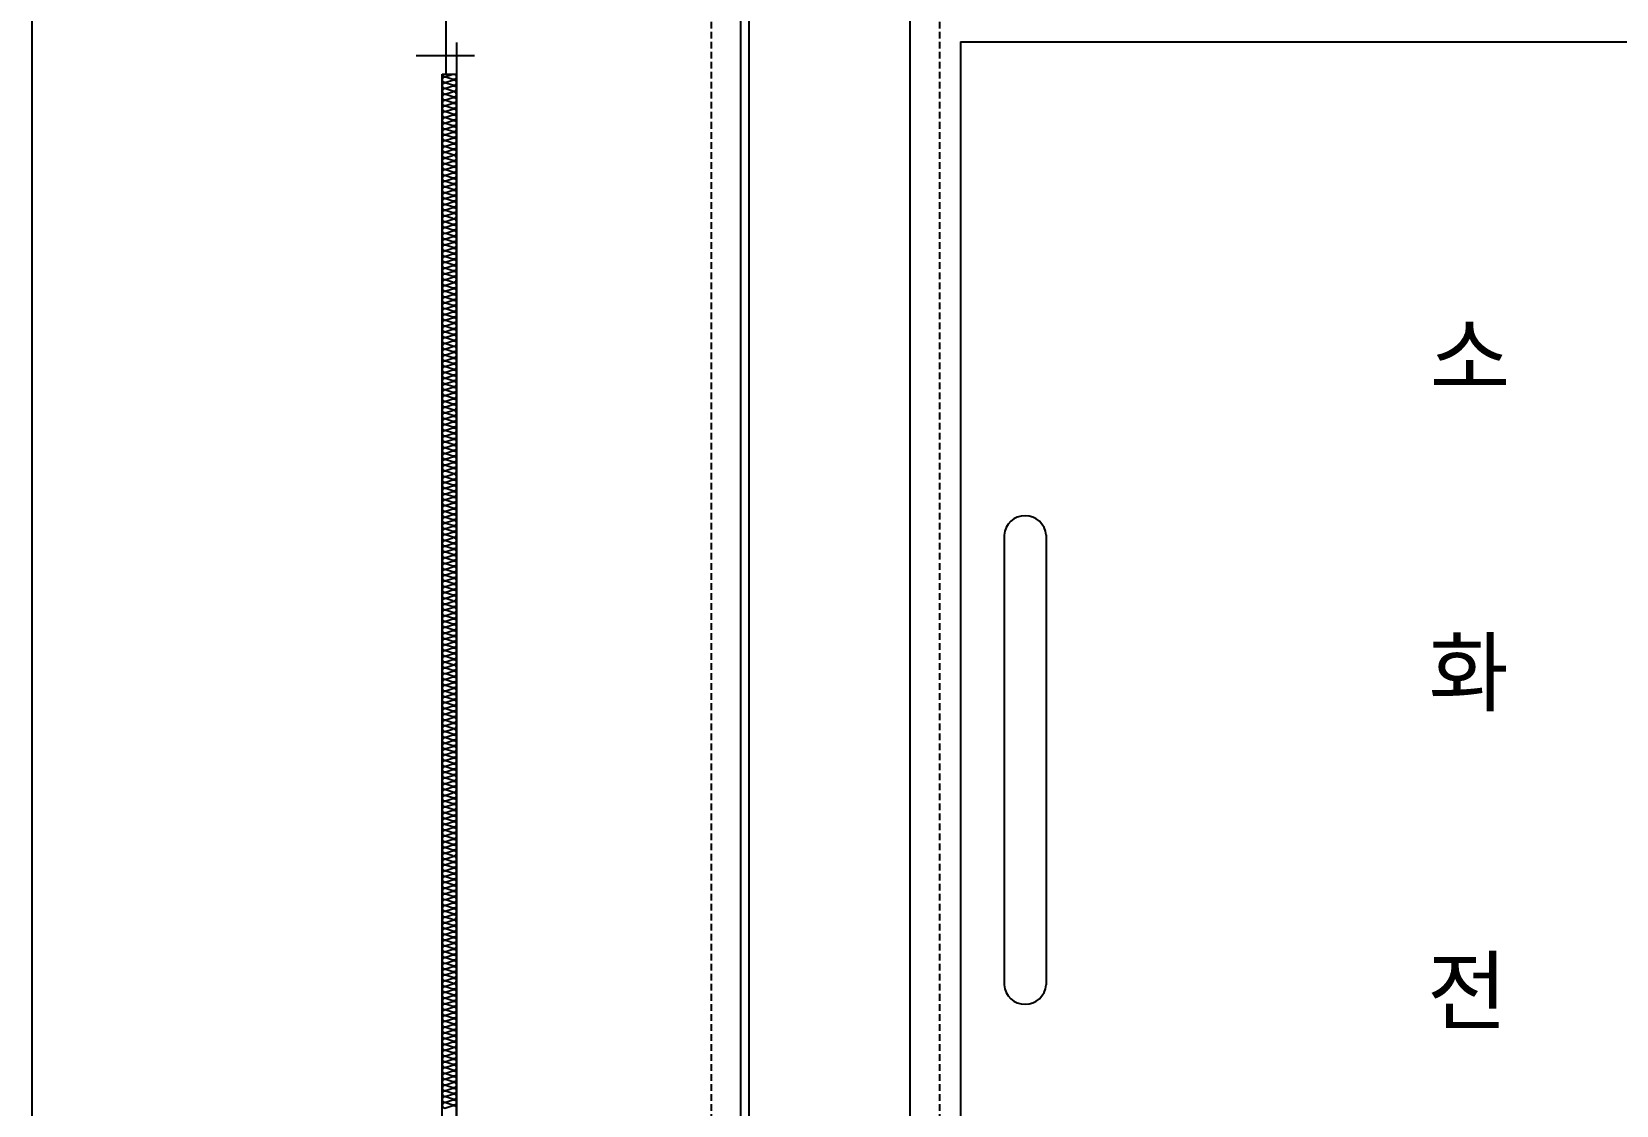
# Model space of a CAD drawing. Header units: millimetres. Extents: x 0 to 42050, y 0 to 29700.
# Drawn here: x 6389 to 9354, y 18216 to 20224 of the extents above; entities that cross this region are included whole.
import ezdxf

# ---------------------------------------------------------------- set-up
doc = ezdxf.new("R2010")
doc.units = ezdxf.units.MM
doc.header["$LTSCALE"] = 50
doc.linetypes.add('HIDDEN', pattern=[0.375, 0.25, -0.125])
for name, color, linetype in [('arch', 8, 'Continuous'), ('FONT', 3, 'Continuous'), ('FORM', 4, 'Continuous'), ('PIPE', 3, 'Continuous'), ('PV-451', 7, 'Continuous')]:
    doc.layers.add(name, color=color, linetype=linetype)
doc.styles.add('돋움', font='')
doc.styles.get('돋움').set_extended_font_data('Dotum')

msp = doc.modelspace()

# ---------------------------------------------------------------- linework, layer by layer
at = {"layer": 'arch', "color": 9}
for p, q in [((7157, 17404.6), (7157, 20145.1)), ((7157, 20145.1), (7183.8, 20145.1)), ((7183.8, 17404.6), (7183.8, 20145.1)), ((7176.8, 20113.2), (7164.1, 20117.5)), ((7164.1, 20107.9), (7176.8, 20112.1)), ((7176.8, 19993.9), (7164.1, 19998.3)), ((7164.1, 19988.7), (7176.8, 19992.8)), ((7176.8, 19874.7), (7164.1, 19879)), ((7164.1, 19869.4), (7176.8, 19873.6)), ((7176.8, 19755.5), (7164.1, 19759.8)), ((7164.1, 19750.2), (7176.8, 19754.3)), ((7176.8, 19636.2), (7164.1, 19640.5)), ((7164.1, 19630.9), (7176.8, 19635.1)), ((7176.8, 19517), (7164.1, 19521.3)), ((7164.1, 19511.7), (7176.8, 19515.9)), ((7176.8, 19397.7), (7164.1, 19402)), ((7164.1, 19392.4), (7176.8, 19396.6)), ((7176.8, 19278.6), (7164.1, 19282.9)), ((7164.1, 19273.3), (7176.8, 19277.5)), ((7176.8, 19159.4), (7164.1, 19163.7)), ((7164.1, 19154.1), (7176.8, 19158.3)), ((7176.8, 19040.1), (7164.1, 19044.4)), ((7164.1, 19034.8), (7176.8, 19039)), ((7176.8, 18920.9), (7164.1, 18925.2)), ((7164.1, 18915.6), (7176.8, 18919.8)), ((7176.8, 18801.6), (7164.1, 18806)), ((7164.1, 18796.4), (7176.8, 18800.5)), ((7176.8, 18682.4), (7164.1, 18686.7)), ((7164.1, 18677.1), (7176.8, 18681.3)), ((7176.8, 18563.2), (7164.1, 18567.5)), ((7164.1, 18557.9), (7176.8, 18562)), ((7183.9, 18402.9), (7183.9, 18536.3)), ((7176.8, 18444.1), (7164.1, 18448.4)), ((7164.1, 18438.8), (7176.8, 18442.9)), ((7176.8, 18324.8), (7164.1, 18329.1)), ((7164.1, 18319.5), (7176.8, 18323.7))]:
    msp.add_line(p, q, dxfattribs=at)
for points in [[(7157.1, 20145.1, 0.504787), (7164.1, 20140.4), (7176.8, 20144.6, -0.508889), (7183.8, 20139.8)], [(7183.8, 20139.8, -0.504303), (7176.8, 20134.9), (7164.1, 20139.2, 0.508889), (7157.1, 20134.4, 0.508889), (7164.1, 20129.6), (7176.8, 20133.8, -0.508889), (7183.8, 20129)], [(7183.8, 20129, -0.504303), (7176.8, 20124), (7164.1, 20128.3, 0.508889), (7157.1, 20123.5, 0.508889), (7164.1, 20118.7), (7176.8, 20122.9, -0.508889), (7183.8, 20118.1)], [(7183.8, 20107.3, -0.504303), (7176.8, 20102.3), (7164.1, 20106.7, 0.508889), (7157.1, 20101.9, 0.508889), (7164.1, 20097.1), (7176.8, 20101.2, -0.508889), (7183.8, 20096.4)], [(7183.8, 20096.4, -0.504303), (7176.8, 20091.5), (7164.1, 20095.8, 0.508889), (7157.1, 20091, 0.508889), (7164.1, 20086.2), (7176.8, 20090.4, -0.508889), (7183.8, 20085.6)], [(7183.8, 20085.6, -0.504303), (7176.8, 20080.7), (7164.1, 20085, 0.500408), (7157.1, 20080.3, 0.500408)], [(7157.1, 20080.3, 0.00676), (7157.1, 20080.2, 0.508889), (7164.1, 20075.4), (7176.8, 20079.6, -0.508889), (7183.8, 20074.8)], [(7183.8, 20074.8, -0.504303), (7176.8, 20069.8), (7164.1, 20074.1, 0.508889), (7157.1, 20069.3, 0.508889), (7164.1, 20064.5), (7176.8, 20068.7, -0.508889), (7183.8, 20063.9)], [(7183.8, 20063.9, -0.504303), (7176.8, 20059), (7164.1, 20063.3, 0.508889), (7157.1, 20058.5, 0.508889), (7164.1, 20053.7), (7176.8, 20057.9, -0.508889), (7183.8, 20053.1)], [(7183.8, 20053.1, -0.504303), (7176.8, 20048.1), (7164.1, 20052.5, 0.508889), (7157.1, 20047.7, 0.508889), (7164.1, 20042.9), (7176.8, 20047, -0.508889), (7183.8, 20042.2)], [(7183.8, 20042.2, -0.504303), (7176.8, 20037.3), (7164.1, 20041.6, 0.508889), (7157.1, 20036.8, 0.508889), (7164.1, 20032), (7176.8, 20036.2, -0.508889), (7183.8, 20031.4)], [(7183.8, 20031.4, -0.504303), (7176.8, 20026.5), (7164.1, 20030.8, 0.508889), (7157.1, 20026, 0.508889), (7164.1, 20021.2), (7176.8, 20025.4, -0.508889), (7183.8, 20020.6)], [(7183.8, 20020.6, -0.504303), (7176.8, 20015.6), (7164.1, 20019.9, 0.508889), (7157.1, 20015.1, 0.508889), (7164.1, 20010.3), (7176.8, 20014.5, -0.508889), (7183.8, 20009.7)], [(7183.8, 20009.7, -0.504303), (7176.8, 20004.8), (7164.1, 20009.1, 0.508889), (7157.1, 20004.3, 0.508889), (7164.1, 19999.5), (7176.8, 20003.7, -0.508889), (7183.8, 19998.9)], [(7183.8, 19988, -0.504303), (7176.8, 19983.1), (7164.1, 19987.4, 0.508889), (7157.1, 19982.6, 0.508889), (7164.1, 19977.8), (7176.8, 19982, -0.508889), (7183.8, 19977.2)], [(7183.8, 19977.2, -0.504303), (7176.8, 19972.3), (7164.1, 19976.6, 0.508889), (7157.1, 19971.8, 0.508889), (7164.1, 19967), (7176.8, 19971.1, -0.508889), (7183.8, 19966.4)], [(7183.8, 19966.4, -0.504303), (7176.8, 19961.4), (7164.1, 19965.7, 0.500408), (7157.1, 19961.1, 0.500408)], [(7157.1, 19961.1, 0.00676), (7157.1, 19960.9, 0.508889), (7164.1, 19956.1), (7176.8, 19960.3, -0.508889), (7183.8, 19955.5)], [(7183.8, 19955.5, -0.504303), (7176.8, 19950.6), (7164.1, 19954.9, 0.508889), (7157.1, 19950.1, 0.508889), (7164.1, 19945.3), (7176.8, 19949.5, -0.508889), (7183.8, 19944.7)], [(7183.8, 19944.7, -0.504303), (7176.8, 19939.7), (7164.1, 19944, 0.508889), (7157.1, 19939.3, 0.508889), (7164.1, 19934.5), (7176.8, 19938.6, -0.508889), (7183.8, 19933.8)], [(7183.8, 19933.8, -0.504303), (7176.8, 19928.9), (7164.1, 19933.2, 0.508889), (7157.1, 19928.4, 0.508889), (7164.1, 19923.6), (7176.8, 19927.8, -0.508889), (7183.8, 19923)], [(7183.8, 19923, -0.504303), (7176.8, 19918.1), (7164.1, 19922.4, 0.508889), (7157.1, 19917.6, 0.508889), (7164.1, 19912.8), (7176.8, 19916.9, -0.508889), (7183.8, 19912.1)], [(7183.8, 19912.1, -0.504303), (7176.8, 19907.2), (7164.1, 19911.5, 0.508889), (7157.1, 19906.7, 0.508889), (7164.1, 19901.9), (7176.8, 19906.1, -0.508889), (7183.8, 19901.3)], [(7183.8, 19901.3, -0.504303), (7176.8, 19896.4), (7164.1, 19900.7, 0.508889), (7157.1, 19895.9, 0.508889), (7164.1, 19891.1), (7176.8, 19895.3, -0.508889), (7183.8, 19890.5)], [(7183.8, 19890.5, -0.504303), (7176.8, 19885.5), (7164.1, 19889.8, 0.508889), (7157.1, 19885, 0.508889), (7164.1, 19880.3), (7176.8, 19884.4, -0.508889), (7183.8, 19879.6)], [(7183.8, 19868.8, -0.504303), (7176.8, 19863.9), (7164.1, 19868.2, 0.508889), (7157.1, 19863.4, 0.508889), (7164.1, 19858.6), (7176.8, 19862.7, -0.508889), (7183.8, 19857.9)], [(7183.8, 19857.9, -0.504303), (7176.8, 19853), (7164.1, 19857.3, 0.508889), (7157.1, 19852.5, 0.508889), (7164.1, 19847.7), (7176.8, 19851.9, -0.508889), (7183.8, 19847.1)], [(7183.8, 19847.1, -0.504303), (7176.8, 19842.2), (7164.1, 19846.5, 0.500408), (7157.1, 19841.8, 0.500408)], [(7157.1, 19841.8, 0.00676), (7157.1, 19841.7, 0.508889), (7164.1, 19836.9), (7176.8, 19841.1, -0.508889), (7183.8, 19836.3)], [(7183.8, 19836.3, -0.504303), (7176.8, 19831.3), (7164.1, 19835.6, 0.508889), (7157.1, 19830.8, 0.508889), (7164.1, 19826.1), (7176.8, 19830.2, -0.508889), (7183.8, 19825.4)], [(7183.8, 19825.4, -0.504303), (7176.8, 19820.5), (7164.1, 19824.8, 0.508889), (7157.1, 19820, 0.508889), (7164.1, 19815.2), (7176.8, 19819.4, -0.508889), (7183.8, 19814.6)], [(7183.8, 19814.6, -0.504303), (7176.8, 19809.7), (7164.1, 19814, 0.508889), (7157.1, 19809.2, 0.508889), (7164.1, 19804.4), (7176.8, 19808.5, -0.508889), (7183.8, 19803.7)], [(7183.8, 19803.7, -0.504303), (7176.8, 19798.8), (7164.1, 19803.1, 0.508889), (7157.1, 19798.3, 0.508889), (7164.1, 19793.5), (7176.8, 19797.7, -0.508889), (7183.8, 19792.9)], [(7183.8, 19792.9, -0.504303), (7176.8, 19788), (7164.1, 19792.3, 0.508889), (7157.1, 19787.5, 0.508889), (7164.1, 19782.7), (7176.8, 19786.9, -0.508889), (7183.8, 19782.1)], [(7183.8, 19782.1, -0.504303), (7176.8, 19777.1), (7164.1, 19781.4, 0.508889), (7157.1, 19776.6, 0.508889), (7164.1, 19771.8), (7176.8, 19776, -0.508889), (7183.8, 19771.2)], [(7183.8, 19771.2, -0.504303), (7176.8, 19766.3), (7164.1, 19770.6, 0.508889), (7157.1, 19765.8, 0.508889), (7164.1, 19761), (7176.8, 19765.2, -0.508889), (7183.8, 19760.4)], [(7183.8, 19749.5, -0.504303), (7176.8, 19744.6), (7164.1, 19748.9, 0.508889), (7157.1, 19744.1, 0.508889), (7164.1, 19739.3), (7176.8, 19743.5, -0.508889), (7183.8, 19738.7)], [(7183.8, 19738.7, -0.504303), (7176.8, 19733.8), (7164.1, 19738.1, 0.508889), (7157.1, 19733.3, 0.508889), (7164.1, 19728.5), (7176.8, 19732.7, -0.508889), (7183.8, 19727.9)], [(7183.8, 19727.9, -0.504303), (7176.8, 19722.9), (7164.1, 19727.2, 0.500408), (7157.1, 19722.6, 0.500408)], [(7157.1, 19722.6, 0.00676), (7157.1, 19722.4, 0.508889), (7164.1, 19717.6), (7176.8, 19721.8, -0.508889), (7183.8, 19717)], [(7183.8, 19717, -0.504303), (7176.8, 19712.1), (7164.1, 19716.4, 0.508889), (7157.1, 19711.6, 0.508889), (7164.1, 19706.8), (7176.8, 19711, -0.508889), (7183.8, 19706.2)], [(7183.8, 19706.2, -0.504303), (7176.8, 19701.3), (7164.1, 19705.6, 0.508889), (7157.1, 19700.8, 0.508889), (7164.1, 19696), (7176.8, 19700.1, -0.508889), (7183.8, 19695.3)], [(7183.8, 19695.3, -0.504303), (7176.8, 19690.4), (7164.1, 19694.7, 0.508889), (7157.1, 19689.9, 0.508889), (7164.1, 19685.1), (7176.8, 19689.3, -0.508889), (7183.8, 19684.5)], [(7183.8, 19684.5, -0.504303), (7176.8, 19679.6), (7164.1, 19683.9, 0.508889), (7157.1, 19679.1, 0.508889), (7164.1, 19674.3), (7176.8, 19678.5, -0.508889), (7183.8, 19673.7)], [(7183.8, 19673.7, -0.504303), (7176.8, 19668.7), (7164.1, 19673, 0.508889), (7157.1, 19668.2, 0.508889), (7164.1, 19663.4), (7176.8, 19667.6, -0.508889), (7183.8, 19662.8)], [(7183.8, 19662.8, -0.504303), (7176.8, 19657.9), (7164.1, 19662.2, 0.508889), (7157.1, 19657.4, 0.508889), (7164.1, 19652.6), (7176.8, 19656.8, -0.508889), (7183.8, 19652)], [(7183.8, 19652, -0.504303), (7176.8, 19647.1), (7164.1, 19651.4, 0.508889), (7157.1, 19646.6, 0.508889), (7164.1, 19641.8), (7176.8, 19645.9, -0.508889), (7183.8, 19641.1)], [(7183.8, 19630.3, -0.504303), (7176.8, 19625.4), (7164.1, 19629.7, 0.508889), (7157.1, 19624.9, 0.508889), (7164.1, 19620.1), (7176.8, 19624.3, -0.508889), (7183.8, 19619.5)], [(7183.8, 19619.5, -0.504303), (7176.8, 19614.5), (7164.1, 19618.8, 0.508889), (7157.1, 19614, 0.508889), (7164.1, 19609.2), (7176.8, 19613.4, -0.508889), (7183.8, 19608.6)], [(7183.8, 19608.6, -0.504303), (7176.8, 19603.7), (7164.1, 19608, 0.500408), (7157.1, 19603.3, 0.500408)], [(7157.1, 19603.3, 0.00676), (7157.1, 19603.2, 0.508889), (7164.1, 19598.4), (7176.8, 19602.6, -0.508889), (7183.8, 19597.8)], [(7183.8, 19597.8, -0.504303), (7176.8, 19592.8), (7164.1, 19597.2, 0.508889), (7157.1, 19592.4, 0.508889), (7164.1, 19587.6), (7176.8, 19591.7, -0.508889), (7183.8, 19586.9)], [(7183.8, 19586.9, -0.504303), (7176.8, 19582), (7164.1, 19586.3, 0.508889), (7157.1, 19581.5, 0.508889), (7164.1, 19576.7), (7176.8, 19580.9, -0.508889), (7183.8, 19576.1)], [(7183.8, 19576.1, -0.504303), (7176.8, 19571.2), (7164.1, 19575.5, 0.508889), (7157.1, 19570.7, 0.508889), (7164.1, 19565.9), (7176.8, 19570.1, -0.508889), (7183.8, 19565.3)], [(7183.8, 19565.3, -0.504303), (7176.8, 19560.3), (7164.1, 19564.6, 0.508889), (7157.1, 19559.8, 0.508889), (7164.1, 19555), (7176.8, 19559.2, -0.508889), (7183.8, 19554.4)], [(7183.8, 19554.4, -0.504303), (7176.8, 19549.5), (7164.1, 19553.8, 0.508889), (7157.1, 19549, 0.508889), (7164.1, 19544.2), (7176.8, 19548.4, -0.508889), (7183.8, 19543.6)], [(7183.8, 19543.6, -0.504303), (7176.8, 19538.6), (7164.1, 19543, 0.508889), (7157.1, 19538.2, 0.508889), (7164.1, 19533.4), (7176.8, 19537.5, -0.508889), (7183.8, 19532.7)], [(7183.8, 19532.7, -0.504303), (7176.8, 19527.8), (7164.1, 19532.1, 0.508889), (7157.1, 19527.3, 0.508889), (7164.1, 19522.5), (7176.8, 19526.7, -0.508889), (7183.8, 19521.9)], [(7183.8, 19511.1, -0.504303), (7176.8, 19506.1), (7164.1, 19510.4, 0.508889), (7157.1, 19505.6, 0.508889), (7164.1, 19500.8), (7176.8, 19505, -0.508889), (7183.8, 19500.2)], [(7183.8, 19500.2, -0.504303), (7176.8, 19495.3), (7164.1, 19499.6, 0.508889), (7157.1, 19494.8, 0.508889), (7164.1, 19490), (7176.8, 19494.2, -0.508889), (7183.8, 19489.4)], [(7183.8, 19489.4, -0.504303), (7176.8, 19484.4), (7164.1, 19488.8, 0.500408), (7157.1, 19484.1, 0.500408)], [(7157.1, 19484.1, 0.00676), (7157.1, 19484, 0.508889), (7164.1, 19479.2), (7176.8, 19483.3, -0.508889), (7183.8, 19478.5)], [(7183.8, 19478.5, -0.504303), (7176.8, 19473.6), (7164.1, 19477.9, 0.508889), (7157.1, 19473.1, 0.508889), (7164.1, 19468.3), (7176.8, 19472.5, -0.508889), (7183.8, 19467.7)], [(7183.8, 19467.7, -0.504303), (7176.8, 19462.8), (7164.1, 19467.1, 0.508889), (7157.1, 19462.3, 0.508889), (7164.1, 19457.5), (7176.8, 19461.7, -0.508889), (7183.8, 19456.9)], [(7183.8, 19456.9, -0.504303), (7176.8, 19451.9), (7164.1, 19456.2, 0.508889), (7157.1, 19451.4, 0.508889), (7164.1, 19446.6), (7176.8, 19450.8, -0.508889), (7183.8, 19446)], [(7183.8, 19446, -0.504303), (7176.8, 19441.1), (7164.1, 19445.4, 0.508889), (7157.1, 19440.6, 0.508889), (7164.1, 19435.8), (7176.8, 19440, -0.508889), (7183.8, 19435.2)], [(7183.8, 19435.2, -0.504303), (7176.8, 19430.2), (7164.1, 19434.6, 0.508889), (7157.1, 19429.8, 0.508889), (7164.1, 19425), (7176.8, 19429.1, -0.508889), (7183.8, 19424.3)], [(7183.8, 19424.3, -0.504303), (7176.8, 19419.4), (7164.1, 19423.7, 0.508889), (7157.1, 19418.9, 0.508889), (7164.1, 19414.1), (7176.8, 19418.3, -0.508889), (7183.8, 19413.5)], [(7183.8, 19413.5, -0.504303), (7176.8, 19408.6), (7164.1, 19412.9, 0.508889), (7157.1, 19408.1, 0.508889), (7164.1, 19403.3), (7176.8, 19407.5, -0.508889), (7183.8, 19402.7)], [(7183.8, 19391.8, -0.504303), (7176.8, 19386.9), (7164.1, 19391.2, 0.508889), (7157.1, 19386.4, 0.508889), (7164.1, 19381.6), (7176.8, 19385.8, -0.508889), (7183.8, 19381)], [(7183.8, 19381, -0.504303), (7176.8, 19376), (7164.1, 19380.4, 0.508889), (7157.1, 19375.6, 0.508889), (7164.1, 19370.8), (7176.8, 19374.9, -0.508889), (7183.8, 19370.1)], [(7183.8, 19370.1, -0.504303), (7176.8, 19365.2), (7164.1, 19369.5, 0.500408), (7157.1, 19364.9, 0.500408)], [(7157.2, 19365, 0.00676), (7157.1, 19364.9, 0.508889), (7164.1, 19360.1), (7176.8, 19364.2, -0.508889), (7183.8, 19359.4)], [(7183.8, 19359.4, -0.504303), (7176.8, 19354.5), (7164.1, 19358.8, 0.508889), (7157.1, 19354, 0.508889), (7164.1, 19349.2), (7176.8, 19353.4, -0.508889), (7183.8, 19348.6)], [(7183.8, 19348.6, -0.504303), (7176.8, 19343.7), (7164.1, 19348, 0.508889), (7157.1, 19343.2, 0.508889), (7164.1, 19338.4), (7176.8, 19342.6, -0.508889), (7183.8, 19337.8)], [(7183.8, 19337.8, -0.504303), (7176.8, 19332.8), (7164.1, 19337.1, 0.508889), (7157.1, 19332.3, 0.508889), (7164.1, 19327.5), (7176.8, 19331.7, -0.508889), (7183.8, 19326.9)], [(7183.8, 19326.9, -0.504303), (7176.8, 19322), (7164.1, 19326.3, 0.508889), (7157.1, 19321.5, 0.508889), (7164.1, 19316.7), (7176.8, 19320.9, -0.508889), (7183.8, 19316.1)], [(7183.8, 19316.1, -0.504303), (7176.8, 19311.1), (7164.1, 19315.5, 0.508889), (7157.1, 19310.7, 0.508889), (7164.1, 19305.9), (7176.8, 19310, -0.508889), (7183.8, 19305.2)], [(7183.8, 19305.2, -0.504303), (7176.8, 19300.3), (7164.1, 19304.6, 0.508889), (7157.1, 19299.8, 0.508889), (7164.1, 19295), (7176.8, 19299.2, -0.508889), (7183.8, 19294.4)], [(7183.8, 19294.4, -0.504303), (7176.8, 19289.5), (7164.1, 19293.8, 0.508889), (7157.1, 19289, 0.508889), (7164.1, 19284.2), (7176.8, 19288.3, -0.508889), (7183.8, 19283.6)], [(7183.8, 19272.7, -0.504303), (7176.8, 19267.8), (7164.1, 19272.1, 0.508889), (7157.1, 19267.3, 0.508889), (7164.1, 19262.5), (7176.8, 19266.7, -0.508889), (7183.8, 19261.9)], [(7183.8, 19261.9, -0.504303), (7176.8, 19256.9), (7164.1, 19261.2, 0.508889), (7157.1, 19256.5, 0.508889), (7164.1, 19251.7), (7176.8, 19255.8, -0.508889), (7183.8, 19251)], [(7157.2, 19245.8, 0.00676), (7157.1, 19245.6, 0.508889), (7164.1, 19240.8), (7176.8, 19245, -0.508889), (7183.8, 19240.2)], [(7183.8, 19251, -0.504303), (7176.8, 19246.1), (7164.1, 19250.4, 0.500408), (7157.2, 19245.8, 0.500408)], [(7183.8, 19240.2, -0.504303), (7176.8, 19235.3), (7164.1, 19239.6, 0.508889), (7157.1, 19234.8, 0.508889), (7164.1, 19230), (7176.8, 19234.1, -0.508889), (7183.8, 19229.4)], [(7183.8, 19229.4, -0.504303), (7176.8, 19224.4), (7164.1, 19228.7, 0.508889), (7157.1, 19223.9, 0.508889), (7164.1, 19219.1), (7176.8, 19223.3, -0.508889), (7183.8, 19218.5)], [(7183.8, 19218.5, -0.504303), (7176.8, 19213.6), (7164.1, 19217.9, 0.508889), (7157.1, 19213.1, 0.508889), (7164.1, 19208.3), (7176.8, 19212.5, -0.508889), (7183.8, 19207.7)], [(7183.8, 19207.7, -0.504303), (7176.8, 19202.7), (7164.1, 19207, 0.508889), (7157.1, 19202.3, 0.508889), (7164.1, 19197.5), (7176.8, 19201.6, -0.508889), (7183.8, 19196.8)], [(7183.8, 19196.8, -0.504303), (7176.8, 19191.9), (7164.1, 19196.2, 0.508889), (7157.1, 19191.4, 0.508889), (7164.1, 19186.6), (7176.8, 19190.8, -0.508889), (7183.8, 19186)], [(7183.8, 19186, -0.504303), (7176.8, 19181.1), (7164.1, 19185.4, 0.508889), (7157.1, 19180.6, 0.508889), (7164.1, 19175.8), (7176.8, 19179.9, -0.508889), (7183.8, 19175.1)], [(7183.8, 19175.1, -0.504303), (7176.8, 19170.2), (7164.1, 19174.5, 0.508889), (7157.1, 19169.7, 0.508889), (7164.1, 19164.9), (7176.8, 19169.1, -0.508889), (7183.8, 19164.3)], [(7183.8, 19153.5, -0.504303), (7176.8, 19148.5), (7164.1, 19152.8, 0.508889), (7157.1, 19148, 0.508889), (7164.1, 19143.3), (7176.8, 19147.4, -0.508889), (7183.8, 19142.6)], [(7183.8, 19142.6, -0.504303), (7176.8, 19137.7), (7164.1, 19142, 0.508889), (7157.1, 19137.2, 0.508889), (7164.1, 19132.4), (7176.8, 19136.6, -0.508889), (7183.8, 19131.8)], [(7157.2, 19126.5, 0.00676), (7157.1, 19126.4, 0.508889), (7164.1, 19121.6), (7176.8, 19125.7, -0.508889), (7183.8, 19120.9)], [(7183.8, 19131.8, -0.504303), (7176.8, 19126.9), (7164.1, 19131.2, 0.500408), (7157.2, 19126.5, 0.500408)], [(7183.8, 19120.9, -0.504303), (7176.8, 19116), (7164.1, 19120.3, 0.508889), (7157.1, 19115.5, 0.508889), (7164.1, 19110.7), (7176.8, 19114.9, -0.508889), (7183.8, 19110.1)], [(7183.8, 19110.1, -0.504303), (7176.8, 19105.2), (7164.1, 19109.5, 0.508889), (7157.1, 19104.7, 0.508889), (7164.1, 19099.9), (7176.8, 19104.1, -0.508889), (7183.8, 19099.3)], [(7183.8, 19099.3, -0.504303), (7176.8, 19094.3), (7164.1, 19098.6, 0.508889), (7157.1, 19093.8, 0.508889), (7164.1, 19089), (7176.8, 19093.2, -0.508889), (7183.8, 19088.4)], [(7183.8, 19088.4, -0.504303), (7176.8, 19083.5), (7164.1, 19087.8, 0.508889), (7157.1, 19083, 0.508889), (7164.1, 19078.2), (7176.8, 19082.4, -0.508889), (7183.8, 19077.6)], [(7183.8, 19077.6, -0.504303), (7176.8, 19072.7), (7164.1, 19077, 0.508889), (7157.1, 19072.2, 0.508889), (7164.1, 19067.4), (7176.8, 19071.5, -0.508889), (7183.8, 19066.7)], [(7183.8, 19066.7, -0.504303), (7176.8, 19061.8), (7164.1, 19066.1, 0.508889), (7157.1, 19061.3, 0.508889), (7164.1, 19056.5), (7176.8, 19060.7, -0.508889), (7183.8, 19055.9)], [(7183.8, 19055.9, -0.504303), (7176.8, 19051), (7164.1, 19055.3, 0.508889), (7157.1, 19050.5, 0.508889), (7164.1, 19045.7), (7176.8, 19049.9, -0.508889), (7183.8, 19045.1)], [(7183.8, 19034.2, -0.504303), (7176.8, 19029.3), (7164.1, 19033.6, 0.508889), (7157.1, 19028.8, 0.508889), (7164.1, 19024), (7176.8, 19028.2, -0.508889), (7183.8, 19023.4)], [(7183.8, 19023.4, -0.504303), (7176.8, 19018.5), (7164.1, 19022.8, 0.508889), (7157.1, 19018, 0.508889), (7164.1, 19013.2), (7176.8, 19017.3, -0.508889), (7183.8, 19012.5)], [(7157.2, 19007.3, 0.00676), (7157.1, 19007.1, 0.508889), (7164.1, 19002.3), (7176.8, 19006.5, -0.508889), (7183.8, 19001.7)], [(7183.8, 19012.5, -0.504303), (7176.8, 19007.6), (7164.1, 19011.9, 0.500408), (7157.2, 19007.3, 0.500408)], [(7183.8, 19001.7, -0.504303), (7176.8, 18996.8), (7164.1, 19001.1, 0.508889), (7157.1, 18996.3, 0.508889), (7164.1, 18991.5), (7176.8, 18995.7, -0.508889), (7183.8, 18990.9)], [(7183.8, 18990.9, -0.504303), (7176.8, 18985.9), (7164.1, 18990.2, 0.508889), (7157.1, 18985.4, 0.508889), (7164.1, 18980.6), (7176.8, 18984.8, -0.508889), (7183.8, 18980)], [(7183.8, 18980, -0.504303), (7176.8, 18975.1), (7164.1, 18979.4, 0.508889), (7157.1, 18974.6, 0.508889), (7164.1, 18969.8), (7176.8, 18974, -0.508889), (7183.8, 18969.2)], [(7183.8, 18969.2, -0.504303), (7176.8, 18964.3), (7164.1, 18968.6, 0.508889), (7157.1, 18963.8, 0.508889), (7164.1, 18959), (7176.8, 18963.1, -0.508889), (7183.8, 18958.3)], [(7183.8, 18958.3, -0.504303), (7176.8, 18953.4), (7164.1, 18957.7, 0.508889), (7157.1, 18952.9, 0.508889), (7164.1, 18948.1), (7176.8, 18952.3, -0.508889), (7183.8, 18947.5)], [(7183.8, 18947.5, -0.504303), (7176.8, 18942.6), (7164.1, 18946.9, 0.508889), (7157.1, 18942.1, 0.508889), (7164.1, 18937.3), (7176.8, 18941.5, -0.508889), (7183.8, 18936.7)], [(7183.8, 18936.7, -0.504303), (7176.8, 18931.7), (7164.1, 18936, 0.508889), (7157.1, 18931.2, 0.508889), (7164.1, 18926.4), (7176.8, 18930.6, -0.508889), (7183.8, 18925.8)], [(7183.8, 18915, -0.504303), (7176.8, 18910), (7164.1, 18914.4, 0.508889), (7157.1, 18909.6, 0.508889), (7164.1, 18904.8), (7176.8, 18908.9, -0.508889), (7183.8, 18904.1)], [(7183.8, 18904.1, -0.504303), (7176.8, 18899.2), (7164.1, 18903.5, 0.508889), (7157.1, 18898.7, 0.508889), (7164.1, 18893.9), (7176.8, 18898.1, -0.508889), (7183.8, 18893.3)], [(7157.2, 18888, 0.00676), (7157.1, 18887.9, 0.508889), (7164.1, 18883.1), (7176.8, 18887.3, -0.508889), (7183.8, 18882.5)], [(7183.8, 18893.3, -0.504303), (7176.8, 18888.4), (7164.1, 18892.7, 0.500408), (7157.2, 18888, 0.500408)], [(7183.8, 18882.5, -0.504303), (7176.8, 18877.5), (7164.1, 18881.8, 0.508889), (7157.1, 18877, 0.508889), (7164.1, 18872.2), (7176.8, 18876.4, -0.508889), (7183.8, 18871.6)], [(7183.8, 18871.6, -0.504303), (7176.8, 18866.7), (7164.1, 18871, 0.508889), (7157.1, 18866.2, 0.508889), (7164.1, 18861.4), (7176.8, 18865.6, -0.508889), (7183.8, 18860.8)], [(7183.8, 18860.8, -0.504303), (7176.8, 18855.8), (7164.1, 18860.2, 0.508889), (7157.1, 18855.4, 0.508889), (7164.1, 18850.6), (7176.8, 18854.7, -0.508889), (7183.8, 18849.9)], [(7183.8, 18849.9, -0.504303), (7176.8, 18845), (7164.1, 18849.3, 0.508889), (7157.1, 18844.5, 0.508889), (7164.1, 18839.7), (7176.8, 18843.9, -0.508889), (7183.8, 18839.1)], [(7183.8, 18839.1, -0.504303), (7176.8, 18834.2), (7164.1, 18838.5, 0.508889), (7157.1, 18833.7, 0.508889), (7164.1, 18828.9), (7176.8, 18833.1, -0.508889), (7183.8, 18828.3)], [(7183.8, 18828.3, -0.504303), (7176.8, 18823.3), (7164.1, 18827.6, 0.508889), (7157.1, 18822.8, 0.508889), (7164.1, 18818), (7176.8, 18822.2, -0.508889), (7183.8, 18817.4)], [(7183.8, 18817.4, -0.504303), (7176.8, 18812.5), (7164.1, 18816.8, 0.508889), (7157.1, 18812, 0.508889), (7164.1, 18807.2), (7176.8, 18811.4, -0.508889), (7183.8, 18806.6)], [(7183.8, 18795.7, -0.504303), (7176.8, 18790.8), (7164.1, 18795.1, 0.508889), (7157.1, 18790.3, 0.508889), (7164.1, 18785.5), (7176.8, 18789.7, -0.508889), (7183.8, 18784.9)], [(7183.8, 18784.9, -0.504303), (7176.8, 18780), (7164.1, 18784.3, 0.508889), (7157.1, 18779.5, 0.508889), (7164.1, 18774.7), (7176.8, 18778.9, -0.508889), (7183.8, 18774.1)], [(7157.2, 18768.8, 0.00676), (7157.1, 18768.6, 0.508889), (7164.1, 18763.8), (7176.8, 18768, -0.508889), (7183.8, 18763.2)], [(7183.8, 18774.1, -0.504303), (7176.8, 18769.1), (7164.1, 18773.4, 0.500408), (7157.2, 18768.8, 0.500408)], [(7183.8, 18763.2, -0.504303), (7176.8, 18758.3), (7164.1, 18762.6, 0.508889), (7157.1, 18757.8, 0.508889), (7164.1, 18753), (7176.8, 18757.2, -0.508889), (7183.8, 18752.4)], [(7183.8, 18752.4, -0.504303), (7176.8, 18747.4), (7164.1, 18751.8, 0.508889), (7157.1, 18747, 0.508889), (7164.1, 18742.2), (7176.8, 18746.3, -0.508889), (7183.8, 18741.5)], [(7183.8, 18741.5, -0.504303), (7176.8, 18736.6), (7164.1, 18740.9, 0.508889), (7157.1, 18736.1, 0.508889), (7164.1, 18731.3), (7176.8, 18735.5, -0.508889), (7183.8, 18730.7)], [(7183.8, 18730.7, -0.504303), (7176.8, 18725.8), (7164.1, 18730.1, 0.508889), (7157.1, 18725.3, 0.508889), (7164.1, 18720.5), (7176.8, 18724.7, -0.508889), (7183.8, 18719.9)], [(7183.8, 18719.9, -0.504303), (7176.8, 18714.9), (7164.1, 18719.2, 0.508889), (7157.1, 18714.4, 0.508889), (7164.1, 18709.6), (7176.8, 18713.8, -0.508889), (7183.8, 18709)], [(7183.8, 18709, -0.504303), (7176.8, 18704.1), (7164.1, 18708.4, 0.508889), (7157.1, 18703.6, 0.508889), (7164.1, 18698.8), (7176.8, 18703, -0.508889), (7183.8, 18698.2)], [(7183.8, 18698.2, -0.504303), (7176.8, 18693.2), (7164.1, 18697.6, 0.508889), (7157.1, 18692.8, 0.508889), (7164.1, 18688), (7176.8, 18692.1, -0.508889), (7183.8, 18687.3)], [(7183.8, 18676.5, -0.504303), (7176.8, 18671.6), (7164.1, 18675.9, 0.508889), (7157.1, 18671.1, 0.508889), (7164.1, 18666.3), (7176.8, 18670.5, -0.508889), (7183.8, 18665.7)], [(7183.8, 18665.7, -0.504303), (7176.8, 18660.7), (7164.1, 18665, 0.508889), (7157.1, 18660.2, 0.508889), (7164.1, 18655.4), (7176.8, 18659.6, -0.508889), (7183.8, 18654.8)], [(7183.8, 18654.8, -0.504303), (7176.8, 18649.9), (7164.1, 18654.2, 0.500408), (7157.2, 18649.5, 0.500408)], [(7157.2, 18649.5, 0.00676), (7157.1, 18649.4, 0.508889), (7164.1, 18644.6), (7176.8, 18648.8, -0.508889), (7183.8, 18644)], [(7183.8, 18644, -0.504303), (7176.8, 18639), (7164.1, 18643.4, 0.508889), (7157.1, 18638.6, 0.508889), (7164.1, 18633.8), (7176.8, 18637.9, -0.508889), (7183.8, 18633.1)], [(7183.8, 18633.1, -0.504303), (7176.8, 18628.2), (7164.1, 18632.5, 0.508889), (7157.1, 18627.7, 0.508889), (7164.1, 18622.9), (7176.8, 18627.1, -0.508889), (7183.8, 18622.3)], [(7183.8, 18622.3, -0.504303), (7176.8, 18617.4), (7164.1, 18621.7, 0.508889), (7157.1, 18616.9, 0.508889), (7164.1, 18612.1), (7176.8, 18616.2, -0.508889), (7183.8, 18611.5)], [(7183.8, 18611.5, -0.504303), (7176.8, 18606.5), (7164.1, 18610.8, 0.508889), (7157.1, 18606, 0.508889), (7164.1, 18601.2), (7176.8, 18605.4, -0.508889), (7183.8, 18600.6)], [(7183.8, 18600.6, -0.504303), (7176.8, 18595.7), (7164.1, 18600, 0.508889), (7157.1, 18595.2, 0.508889), (7164.1, 18590.4), (7176.8, 18594.6, -0.508889), (7183.8, 18589.8)], [(7183.8, 18589.8, -0.504303), (7176.8, 18584.8), (7164.1, 18589.1, 0.508889), (7157.1, 18584.4, 0.508889), (7164.1, 18579.6), (7176.8, 18583.7, -0.508889), (7183.8, 18578.9)], [(7183.8, 18578.9, -0.504303), (7176.8, 18574), (7164.1, 18578.3, 0.508889), (7157.1, 18573.5, 0.508889), (7164.1, 18568.7), (7176.8, 18572.9, -0.508889), (7183.8, 18568.1)], [(7183.8, 18557.3, -0.504303), (7176.8, 18552.3), (7164.1, 18556.6, 0.508889), (7157.1, 18551.8, 0.508889), (7164.1, 18547), (7176.8, 18551.2, -0.508889), (7183.8, 18546.4)], [(7183.8, 18546.4, -0.504303), (7176.8, 18541.5), (7164.1, 18545.8, 0.508889), (7157.1, 18541, 0.508889), (7164.1, 18536.2), (7176.8, 18540.4, -0.508889), (7183.8, 18535.6)], [(7183.8, 18535.6, -0.504303), (7176.8, 18530.6), (7164.1, 18534.9, 0.500408), (7157.2, 18530.3, 0.500408)], [(7183.8, 18536.3, -0.027122), (7183.8, 18535.7)], [(7157.2, 18530.4, 0.00676), (7157.2, 18530.3, 0.508889), (7164.1, 18525.5), (7176.8, 18529.7, -0.508889), (7183.8, 18524.9)], [(7183.8, 18524.9, -0.504303), (7176.8, 18519.9), (7164.1, 18524.2, 0.508889), (7157.2, 18519.5, 0.508889), (7164.1, 18514.7), (7176.8, 18518.8, -0.508889), (7183.8, 18514)], [(7183.8, 18514, -0.504303), (7176.8, 18509.1), (7164.1, 18513.4, 0.508889), (7157.2, 18508.6, 0.508889), (7164.1, 18503.8), (7176.8, 18508, -0.508889), (7183.8, 18503.2)], [(7183.8, 18503.2, -0.504303), (7176.8, 18498.3), (7164.1, 18502.6, 0.508889), (7157.2, 18497.8, 0.508889), (7164.1, 18493), (7176.8, 18497.1, -0.508889), (7183.8, 18492.3)], [(7183.8, 18492.3, -0.504303), (7176.8, 18487.4), (7164.1, 18491.7, 0.508889), (7157.2, 18486.9, 0.508889), (7164.1, 18482.1), (7176.8, 18486.3, -0.508889), (7183.8, 18481.5)], [(7183.8, 18481.5, -0.504303), (7176.8, 18476.6), (7164.1, 18480.9, 0.508889), (7157.2, 18476.1, 0.508889), (7164.1, 18471.3), (7176.8, 18475.5, -0.508889), (7183.8, 18470.7)], [(7183.8, 18470.7, -0.504303), (7176.8, 18465.7), (7164.1, 18470, 0.508889), (7157.2, 18465.2, 0.508889), (7164.1, 18460.5), (7176.8, 18464.6, -0.508889), (7183.8, 18459.8)], [(7183.8, 18459.8, -0.504303), (7176.8, 18454.9), (7164.1, 18459.2, 0.508889), (7157.2, 18454.4, 0.508889), (7164.1, 18449.6), (7176.8, 18453.8, -0.508889), (7183.8, 18449)], [(7183.8, 18438.1, -0.504303), (7176.8, 18433.2), (7164.1, 18437.5, 0.508889), (7157.2, 18432.7, 0.508889), (7164.1, 18427.9), (7176.8, 18432.1, -0.508889), (7183.8, 18427.3)], [(7183.8, 18427.3, -0.504303), (7176.8, 18422.4), (7164.1, 18426.7, 0.508889), (7157.2, 18421.9, 0.508889), (7164.1, 18417.1), (7176.8, 18421.3, -0.508889), (7183.8, 18416.5)], [(7183.8, 18416.5, -0.504303), (7176.8, 18411.5), (7164.1, 18415.8, 0.500408), (7157.2, 18411.2, 0.500408)], [(7157.2, 18411.2, 0.00676), (7157.2, 18411, 0.508889), (7164.1, 18406.2), (7176.8, 18410.4, -0.508889), (7183.8, 18405.6)], [(7183.8, 18405.6, -0.504303), (7176.8, 18400.7), (7164.1, 18405, 0.508889), (7157.2, 18400.2, 0.508889), (7164.1, 18395.4), (7176.8, 18399.6, -0.508889), (7183.8, 18394.8)], [(7183.8, 18394.8, -0.504303), (7176.8, 18389.9), (7164.1, 18394.2, 0.508889), (7157.2, 18389.4, 0.508889), (7164.1, 18384.6), (7176.8, 18388.7, -0.508889), (7183.8, 18383.9)], [(7183.8, 18383.9, -0.504303), (7176.8, 18379), (7164.1, 18383.3, 0.508889), (7157.2, 18378.5, 0.508889), (7164.1, 18373.7), (7176.8, 18377.9, -0.508889), (7183.8, 18373.1)], [(7183.8, 18373.1, -0.504303), (7176.8, 18368.2), (7164.1, 18372.5, 0.508889), (7157.2, 18367.7, 0.508889), (7164.1, 18362.9), (7176.8, 18367.1, -0.508889), (7183.8, 18362.3)], [(7183.8, 18362.3, -0.504303), (7176.8, 18357.3), (7164.1, 18361.6, 0.508889), (7157.2, 18356.8, 0.508889), (7164.1, 18352), (7176.8, 18356.2, -0.508889), (7183.8, 18351.4)], [(7183.8, 18351.4, -0.504303), (7176.8, 18346.5), (7164.1, 18350.8, 0.508889), (7157.2, 18346, 0.508889), (7164.1, 18341.2), (7176.8, 18345.4, -0.508889), (7183.8, 18340.6)], [(7183.8, 18340.6, -0.504303), (7176.8, 18335.7), (7164.1, 18340, 0.508889), (7157.2, 18335.2, 0.508889), (7164.1, 18330.4), (7176.8, 18334.5, -0.508889), (7183.8, 18329.7)], [(7183.8, 18318.9, -0.504303), (7176.8, 18314), (7164.1, 18318.3, 0.508889), (7157.2, 18313.5, 0.508889), (7164.1, 18308.7), (7176.8, 18312.9, -0.508889), (7183.8, 18308.1)], [(7183.8, 18308.1, -0.504303), (7176.8, 18303.1), (7164.1, 18307.4, 0.508889), (7157.2, 18302.6, 0.508889), (7164.1, 18297.8), (7176.8, 18302, -0.508889), (7183.8, 18297.2)], [(7183.8, 18297.2, -0.504303), (7176.8, 18292.3), (7164.1, 18296.6, 0.500408), (7157.2, 18291.9, 0.500408)], [(7157.2, 18291.9, 0.00676), (7157.2, 18291.8, 0.508889), (7164.1, 18287), (7176.8, 18291.2, -0.508889), (7183.8, 18286.4)], [(7183.8, 18286.4, -0.504303), (7176.8, 18281.5), (7164.1, 18285.8, 0.508889), (7157.2, 18281, 0.508889), (7164.1, 18276.2), (7176.8, 18280.3, -0.508889), (7183.8, 18275.5)], [(7183.8, 18275.5, -0.504303), (7176.8, 18270.6), (7164.1, 18274.9, 0.508889), (7157.2, 18270.1, 0.508889), (7164.1, 18265.3), (7176.8, 18269.5, -0.508889), (7183.8, 18264.7)], [(7183.8, 18264.7, -0.504303), (7176.8, 18259.8), (7164.1, 18264.1, 0.508889), (7157.2, 18259.3, 0.508889), (7164.1, 18254.5), (7176.8, 18258.7, -0.508889), (7183.8, 18253.9)], [(7183.8, 18253.9, -0.504303), (7176.8, 18248.9), (7164.1, 18253.2, 0.508889), (7157.2, 18248.4, 0.508889), (7164.1, 18243.6), (7176.8, 18247.8, -0.508889), (7183.8, 18243)], [(7183.8, 18243, -0.504303), (7176.8, 18238.1), (7164.1, 18242.4, 0.508889), (7157.2, 18237.6, 0.508889), (7164.1, 18232.8), (7176.8, 18237, -0.508889), (7183.8, 18232.2)], [(7183.8, 18232.2, -0.504303), (7176.8, 18227.3), (7164.1, 18231.6, 0.508889), (7157.2, 18226.8, 0.508889), (7164.1, 18222), (7176.8, 18226.1, -0.508889), (7183.8, 18221.3)], [(7183.8, 18221.3, -0.504303), (7176.8, 18216.4), (7164.1, 18220.7, 0.508889), (7157.2, 18215.9, 0.508889), (7164.1, 18211.1), (7176.8, 18215.3, -0.508889), (7183.8, 18210.5)]]:
    msp.add_lwpolyline(points, format="xyb", dxfattribs=at)
for centre, radius, start, end in [((7162.4, 20112.6), 5.24, 70.5676, 178.4518), ((7162.4, 20112.8), 5.24, 181.5482, 289.4324), ((7178.5, 20118.2), 5.31, 251.7299, 358.7777), ((7178.6, 20107.1), 5.24, 1.5482, 109.4324), ((7162.4, 19993.3), 5.24, 70.5676, 178.4518), ((7162.4, 19993.6), 5.24, 181.5482, 289.4324), ((7178.5, 19999), 5.31, 251.7299, 358.7777), ((7178.6, 19987.9), 5.24, 1.5482, 109.4324), ((7162.4, 19874.1), 5.24, 70.5676, 178.4518), ((7162.4, 19874.4), 5.24, 181.5482, 289.4324), ((7178.5, 19879.7), 5.31, 251.7299, 358.7777), ((7178.6, 19868.6), 5.24, 1.5482, 109.4324), ((7162.4, 19754.8), 5.24, 70.5676, 178.4518), ((7162.4, 19755.1), 5.24, 181.5482, 289.4324), ((7178.5, 19760.5), 5.31, 251.7299, 358.7777), ((7178.6, 19749.4), 5.24, 1.5482, 109.4324), ((7162.4, 19635.6), 5.24, 70.5676, 178.4518), ((7162.4, 19635.9), 5.24, 181.5482, 289.4324), ((7178.5, 19641.3), 5.31, 251.7299, 358.7777), ((7178.6, 19630.2), 5.24, 1.5482, 109.4324), ((7162.4, 19516.3), 5.24, 70.5676, 178.4518), ((7162.4, 19516.6), 5.24, 181.5482, 289.4324), ((7178.5, 19522), 5.31, 251.7299, 358.7777), ((7178.6, 19510.9), 5.24, 1.5482, 109.4324), ((7162.4, 19397.1), 5.24, 70.5676, 178.4518), ((7162.4, 19397.4), 5.24, 181.5482, 289.4324), ((7178.5, 19402.8), 5.31, 251.7299, 358.7777), ((7178.6, 19391.7), 5.24, 1.5482, 109.4324), ((7162.4, 19278), 5.24, 70.5676, 178.4518), ((7162.4, 19278.3), 5.24, 181.5482, 289.4324), ((7178.5, 19283.7), 5.31, 251.7299, 358.7777), ((7178.6, 19272.6), 5.24, 1.5482, 109.4324), ((7162.4, 19158.7), 5.24, 70.5676, 178.4518), ((7162.4, 19159), 5.24, 181.5482, 289.4324), ((7178.5, 19164.4), 5.31, 251.7299, 358.7777), ((7178.6, 19153.3), 5.24, 1.5482, 109.4324), ((7162.4, 19039.5), 5.24, 70.5676, 178.4518), ((7162.4, 19039.8), 5.24, 181.5482, 289.4324), ((7178.5, 19045.2), 5.31, 251.7299, 358.7777), ((7178.6, 19034.1), 5.24, 1.5482, 109.4324), ((7162.4, 18920.3), 5.24, 70.5676, 178.4518), ((7162.4, 18920.5), 5.24, 181.5482, 289.4324), ((7178.5, 18925.9), 5.31, 251.7299, 358.7777), ((7178.6, 18914.8), 5.24, 1.5482, 109.4324), ((7162.4, 18801), 5.24, 70.5676, 178.4518), ((7162.4, 18801.3), 5.24, 181.5482, 289.4324), ((7178.5, 18806.7), 5.31, 251.7299, 358.7777), ((7178.6, 18795.6), 5.24, 1.5482, 109.4324), ((7162.4, 18681.8), 5.24, 70.5676, 178.4518), ((7162.4, 18682.1), 5.24, 181.5482, 289.4324), ((7178.5, 18687.4), 5.31, 251.7299, 358.7777), ((7178.6, 18676.4), 5.24, 1.5482, 109.4324), ((7162.4, 18562.5), 5.24, 70.5676, 178.4518), ((7162.4, 18562.8), 5.24, 181.5482, 289.4324), ((7178.5, 18568.2), 5.31, 251.7299, 358.7777), ((7178.6, 18557.1), 5.24, 1.5482, 109.4324), ((7162.4, 18443.4), 5.24, 70.5676, 178.4518), ((7162.4, 18443.7), 5.24, 181.5482, 289.4324), ((7178.5, 18449.1), 5.31, 251.7299, 358.7777), ((7178.6, 18438), 5.24, 1.5482, 109.4324), ((7162.4, 18324.2), 5.24, 70.5676, 178.4518), ((7162.4, 18324.5), 5.24, 181.5482, 289.4324), ((7178.5, 18329.9), 5.31, 251.7299, 358.7777), ((7178.6, 18318.8), 5.24, 1.5482, 109.4324)]:
    msp.add_arc(centre, radius, start, end, dxfattribs=at)
at = {"layer": 'FORM'}
msp.add_line((6388.9, 22281), (6388.9, 10141.3), dxfattribs=at)
at = {"layer": 'PIPE'}
for p, q in [((7715.3, 21092), (7715.3, 17261.5)), ((7731, 21092), (7731, 17261.5)), ((8032.1, 21087.4), (8032.1, 17260.2)), ((7164, 21076.2), (7164, 20145.1)), ((7183.8, 20204.4), (7183.8, 17313.4)), ((8126.6, 20205.4), (8126.6, 17354.7)), ((8126.6, 20205.4), (9985.1, 20205.4)), ((7217.4, 20179.3), (7108.1, 20179.3)), ((8208.3, 19282.8), (8208.3, 18441)), ((8287.2, 19282.8), (8287.2, 18441))]:
    msp.add_line(p, q, dxfattribs=at)
for centre, start, end in [((8247.7, 19279.3), 5.0382, 174.9618), ((8247.7, 18444.5), 185.0382, 354.9618)]:
    msp.add_arc(centre, 39.6, start, end, dxfattribs=at)
at = {"layer": 'PV-451', "linetype": 'HIDDEN'}
for p, q in [((7660.1, 20992.9), (7660.1, 17354.7)), ((8087.3, 20992.9), (8087.3, 17354.7))]:
    msp.add_line(p, q, dxfattribs=at)

# ---------------------------------------------------------------- texts
at = {"layer": 'FONT', "color": 6, "style": '돋움'}
for s, p in [('소', (9004.9, 19556.7)), ('화', (9002.5, 18965.9)), ('전', (8999.6, 18369.9))]:
    msp.add_text(s, height=120, dxfattribs=at).set_placement(p)

doc.saveas('drawing.dxf')
